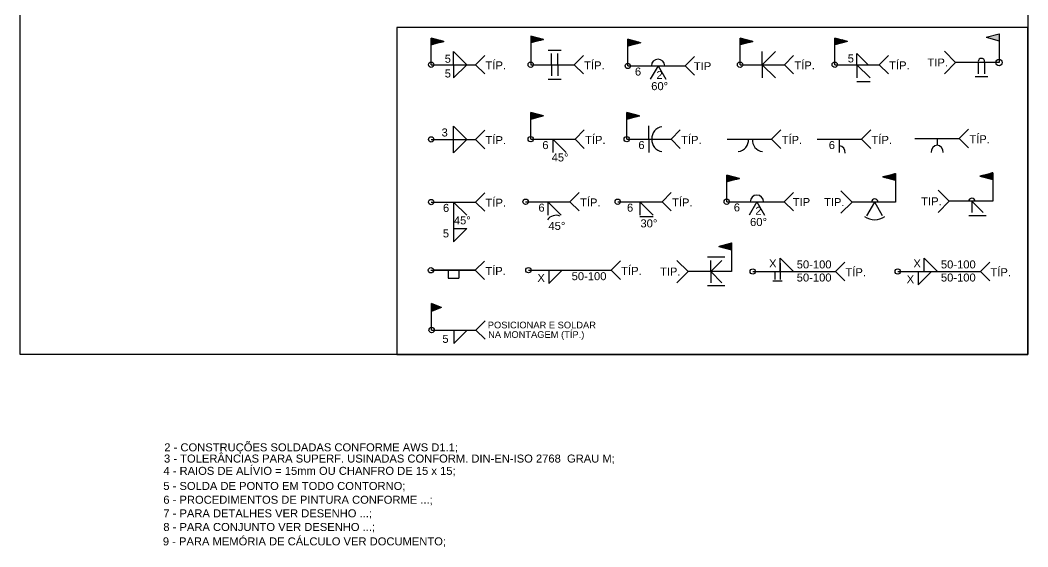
# Model space of a CAD drawing. Header units: millimetres. Extents: x -16232 to 52632, y -3739 to 20678.
# Drawn here: x 25956 to 35403, y 7105 to 12047 of the extents above; entities that cross this region are included whole.
import ezdxf
from ezdxf.enums import TextEntityAlignment as Align

# ---------------------------------------------------------------- set-up
doc = ezdxf.new("R2010")
doc.units = ezdxf.units.MM
doc.header["$LTSCALE"] = 300
doc.header["$MEASUREMENT"] = 0
for name, color, linetype in [('EM-PJ-COTA', 7, 'Continuous'), ('EM-PJ-TEXTO', 7, 'Continuous'), ('FSI 03', 3, 'Continuous'), ('ME-PJ-CONTORNO', 3, 'Continuous'), ('PD-GR-formato', 7, 'Continuous')]:
    doc.layers.add(name, color=color, linetype=linetype)
doc.styles.add('PADRAO ANGLO', font='arial.ttf')

msp = doc.modelspace()

# ---------------------------------------------------------------- hatches: boundary and pattern name
at = {"layer": 'EM-PJ-COTA', "linetype": 'Continuous'}
h = msp.add_hatch(dxfattribs=at)
h.set_pattern_fill('ANSI31', color=256, scale=1.400007, angle=360, style=0)
h.set_pattern_definition([(135, (24512.89942, 5004.14928), (0.1237443054, 0.1237443054), [])])
h.paths.add_polyline_path([(29929.818, 11846.913), (29809.818, 11879.067), (29809.818, 11814.759)])
at = {"layer": 'EM-PJ-COTA'}
h = msp.add_hatch(dxfattribs=at)
h.set_pattern_fill('ANSI31', color=256, scale=1.400007, angle=360, style=0)
h.set_pattern_definition([(135, (25445.7633, 5022.63533), (0.1237443054, 0.1237443054), [])])
h.paths.add_polyline_path([(30862.682, 11865.399), (30742.682, 11897.553), (30742.682, 11833.245)])
at = {"layer": 'EM-PJ-COTA', "linetype": 'Continuous'}
h = msp.add_hatch(dxfattribs=at)
h.set_pattern_fill('ANSI31', color=256, scale=1.400007, angle=360, style=0)
h.set_pattern_definition([(135, (26356.05783, 4992.74093), (0.1237443054, 0.1237443054), [])])
h.paths.add_polyline_path([(31772.977, 11835.505), (31652.976, 11867.659), (31652.976, 11803.351)])
h = msp.add_hatch(dxfattribs=at)
h.set_pattern_fill('ANSI31', color=256, scale=1.400007, angle=360, style=0)
h.set_pattern_definition([(135, (27408.17877, 5004.14928), (0.1237443054, 0.1237443054), [])])
h.paths.add_polyline_path([(32825.098, 11846.913), (32705.097, 11879.067), (32705.097, 11814.759)])
h = msp.add_hatch(dxfattribs=at)
h.set_pattern_fill('ANSI31', color=256, scale=1.400007, angle=360, style=0)
h.set_pattern_definition([(135, (28296.45881, 5004.14928), (0.1237443054, 0.1237443054), [])])
h.paths.add_polyline_path([(33713.378, 11846.913), (33593.377, 11879.067), (33593.377, 11814.759)])
h = msp.add_hatch(dxfattribs=at)
h.set_pattern_fill('ANSI31', color=256, scale=1.400007, angle=360, style=0)
h.set_pattern_definition([(135, (25445.7633, 4305.20431), (0.1237443054, 0.1237443054), [])])
h.paths.add_polyline_path([(30862.682, 11147.968), (30742.682, 11180.122), (30742.682, 11115.814)])
h = msp.add_hatch(dxfattribs=at)
h.set_pattern_fill('ANSI31', color=256, scale=1.400007, angle=360, style=0)
h.set_pattern_definition([(135, (26346.22103, 4305.20431), (0.1237443054, 0.1237443054), [])])
h.paths.add_polyline_path([(31763.14, 11147.968), (31643.139, 11180.122), (31643.139, 11115.814)])
h = msp.add_hatch(dxfattribs=at)
h.set_pattern_fill('ANSI31', color=256, scale=1.400007, angle=360, style=0)
h.set_pattern_definition([(135, (27283.06025, 3718.12114), (0.1237443054, 0.1237443054), [])])
h.paths.add_polyline_path([(32699.979, 10560.885), (32579.979, 10593.039), (32579.979, 10528.731)])
at = {"layer": 'EM-PJ-COTA'}
h = msp.add_hatch(dxfattribs=at)
h.set_pattern_fill('ANSI31', color=256, scale=1.400007, angle=360, style=0)
h.set_pattern_definition([(135, (28866.0216, 3733.26902), (0.1237443054, 0.1237443054), [])])
h.paths.add_polyline_path([(34042.939, 10576.033), (34162.94, 10608.187), (34162.94, 10543.879)])
h = msp.add_hatch(dxfattribs=at)
h.set_pattern_fill('ANSI31', color=256, scale=1.400007, angle=360, style=0)
h.set_pattern_definition([(135, (29777.14191, 3740.67348), (0.1237443054, 0.1237443054), [])])
h.paths.add_polyline_path([(34954.06, 10583.437), (35074.06, 10615.591), (35074.06, 10551.283)])
h = msp.add_hatch(dxfattribs=at)
h.set_pattern_fill('ANSI31', color=256, scale=1.400007, angle=360, style=0)
h.set_pattern_definition([(135, (27328.47803, 3081.70576), (0.1237443054, 0.1237443054), [])])
h.paths.add_polyline_path([(32505.396, 9924.47), (32625.396, 9956.624), (32625.396, 9892.316)])
msp.add_hatch(color=256, dxfattribs=at).paths.add_polyline_path([(29814.247, 9388.964), (29814.247, 9313.964), (29907.997, 9351.464)])

# ---------------------------------------------------------------- linework, layer by layer
for p, q in [((35013.077, 11885.804), (35133.078, 11917.958)), ((35133.078, 11917.958), (35133.078, 11649.472)), ((29809.818, 11629.067), (29809.818, 11879.067)), ((29929.818, 11846.913), (29809.818, 11879.067)), ((29929.818, 11846.913), (29809.818, 11814.759)), ((30742.682, 11897.553), (30742.682, 11629.067)), ((30862.682, 11865.399), (30742.682, 11897.553)), ((30862.682, 11865.399), (30742.682, 11833.245)), ((31652.976, 11617.659), (31652.976, 11867.659)), ((31772.977, 11835.505), (31652.976, 11867.659)), ((31772.977, 11835.505), (31652.976, 11803.351)), ((32705.097, 11629.067), (32705.097, 11879.067)), ((32825.098, 11846.913), (32705.097, 11879.067)), ((32825.098, 11846.913), (32705.097, 11814.759)), ((33593.377, 11629.067), (33593.377, 11879.067)), ((33713.378, 11846.913), (33593.377, 11879.067)), ((33713.378, 11846.913), (33593.377, 11814.759)), ((35013.077, 11885.804), (35133.078, 11853.65)), ((30017.586, 11629.067), (30017.586, 11754.067)), ((30017.586, 11754.067), (30142.586, 11629.067)), ((30225.355, 11629.067), (30312.019, 11715.731)), ((30907.532, 11764.068), (31027.533, 11764.068)), ((30937.532, 11629.067), (30937.532, 11734.068)), ((30997.533, 11629.067), (30997.533, 11734.068)), ((31149.647, 11629.067), (31236.311, 11715.731)), ((32912.866, 11629.067), (32912.866, 11754.067)), ((33037.866, 11754.067), (32912.866, 11629.067)), ((33120.634, 11629.067), (33207.298, 11715.731)), ((33801.146, 11734.068), (33906.146, 11629.067)), ((33801.146, 11629.067), (33801.146, 11734.068)), ((34008.914, 11629.067), (34095.578, 11715.731)), ((34726.112, 11649.472), (34621.111, 11754.473)), ((29809.818, 11629.067), (30225.355, 11629.067)), ((30017.586, 11629.067), (30017.586, 11504.067)), ((30017.586, 11504.067), (30142.586, 11629.067)), ((30225.355, 11629.067), (30312.019, 11542.403)), ((30742.682, 11629.067), (31149.647, 11629.067)), ((30937.532, 11629.067), (30937.532, 11524.067)), ((30997.533, 11629.067), (30997.533, 11524.067)), ((31149.647, 11629.067), (31236.311, 11542.403)), ((32191.795, 11617.659), (32278.46, 11704.323)), ((32705.097, 11629.067), (33120.634, 11629.067)), ((32912.866, 11629.067), (32912.866, 11504.067)), ((33037.866, 11504.067), (32912.866, 11629.067)), ((33120.634, 11629.067), (33207.298, 11542.403)), ((33593.377, 11629.067), (34008.914, 11629.067)), ((33801.146, 11629.067), (33801.146, 11504.067)), ((33926.146, 11504.067), (33801.146, 11629.067)), ((34008.914, 11629.067), (34095.578, 11542.403)), ((34726.112, 11649.472), (34621.111, 11544.471)), ((35133.078, 11649.472), (34726.112, 11649.472)), ((34938.077, 11649.472), (34938.077, 11544.471)), ((34998.077, 11649.472), (34998.077, 11544.471)), ((31652.976, 11617.659), (32191.795, 11617.659)), ((31936.306, 11617.659), (31864.137, 11492.659)), ((31936.306, 11617.659), (32008.475, 11492.659)), ((32191.795, 11617.659), (32278.46, 11530.995)), ((30907.532, 11494.067), (31027.533, 11494.067)), ((33801.146, 11471.493), (33926.146, 11471.493)), ((35028.077, 11514.471), (34908.076, 11514.471)), ((30742.682, 10930.122), (30742.682, 11180.122)), ((30862.682, 11147.968), (30742.682, 11180.122)), ((30862.682, 11147.968), (30742.682, 11115.814)), ((31643.139, 10930.122), (31643.139, 11180.122)), ((31763.14, 11147.968), (31643.139, 11180.122)), ((31763.14, 11147.968), (31643.139, 11115.814)), ((31850.908, 10930.122), (31850.908, 11055.122)), ((30017.586, 10802.526), (30017.586, 11052.526)), ((30017.586, 11052.526), (30142.586, 10927.526)), ((30225.355, 10927.526), (30312.019, 11014.19)), ((31158.219, 10930.122), (31244.883, 11016.786)), ((32058.677, 10930.122), (32145.341, 11016.786)), ((33001.31, 10930.122), (33087.974, 11016.786)), ((33843.786, 10930.122), (33930.45, 11016.786)), ((34760.874, 10936.203), (34847.538, 11022.867)), ((29809.818, 10927.526), (30225.355, 10927.526)), ((30017.586, 10802.526), (30142.586, 10927.526)), ((30225.355, 10927.526), (30312.019, 10840.862)), ((30742.682, 10930.122), (31158.219, 10930.122)), ((30950.45, 10930.122), (30950.45, 10805.122)), ((31075.45, 10805.122), (30950.45, 10930.122)), ((31158.219, 10930.122), (31244.883, 10843.458)), ((31643.139, 10930.122), (32058.677, 10930.122)), ((31850.908, 10930.122), (31850.908, 10805.122)), ((32058.677, 10930.122), (32145.341, 10843.458)), ((32585.773, 10930.122), (33001.31, 10930.122)), ((33001.31, 10930.122), (33087.974, 10843.458)), ((33428.249, 10930.122), (33843.786, 10930.122)), ((33636.017, 10930.122), (33636.017, 10805.122)), ((33843.786, 10930.122), (33930.45, 10843.458)), ((34345.336, 10936.203), (34760.874, 10936.203)), ((34553.105, 10936.203), (34553.105, 10873.703)), ((34760.874, 10936.203), (34847.538, 10849.539)), ((32579.979, 10343.039), (32579.979, 10593.039)), ((32699.979, 10560.885), (32579.979, 10593.039)), ((34042.939, 10576.033), (34162.94, 10608.187)), ((34162.94, 10608.187), (34162.94, 10339.701)), ((34954.06, 10583.437), (35074.06, 10615.591)), ((34954.06, 10583.437), (35074.06, 10551.283)), ((35074.06, 10615.591), (35074.06, 10347.105)), ((32699.979, 10560.885), (32579.979, 10528.731)), ((34042.939, 10576.033), (34162.94, 10543.879)), ((30225.355, 10340.442), (30312.019, 10427.107)), ((31111.007, 10343.039), (31197.671, 10429.703)), ((31973.858, 10343.039), (32060.522, 10429.703)), ((33118.798, 10343.039), (33205.462, 10429.703)), ((33755.974, 10339.701), (33650.974, 10444.701)), ((34667.095, 10347.105), (34562.094, 10452.106)), ((29809.818, 10340.442), (30225.355, 10340.442)), ((30017.586, 10340.442), (30017.586, 9965.442)), ((30142.586, 10215.442), (30017.586, 10340.442)), ((30225.355, 10340.442), (30312.019, 10253.778)), ((30695.469, 10343.039), (31111.007, 10343.039)), ((30903.238, 10343.039), (30903.238, 10218.039)), ((31028.238, 10218.039), (30903.238, 10343.039)), ((31111.007, 10343.039), (31197.671, 10256.375)), ((31558.321, 10343.039), (31973.858, 10343.039)), ((31766.089, 10343.039), (31766.089, 10218.039)), ((31891.089, 10218.039), (31766.089, 10343.039)), ((31973.858, 10343.039), (32060.522, 10256.375)), ((32579.979, 10343.039), (33118.798, 10343.039)), ((32863.308, 10343.039), (32791.14, 10218.039)), ((32863.308, 10343.039), (32935.477, 10218.039)), ((33118.798, 10343.039), (33205.462, 10256.375)), ((33755.974, 10339.701), (33650.974, 10234.7)), ((34162.94, 10339.701), (33755.974, 10339.701)), ((33893.692, 10211.102), (33967.939, 10339.701)), ((34042.185, 10211.102), (33967.939, 10339.701)), ((34667.095, 10347.105), (34562.094, 10242.105)), ((35074.06, 10347.105), (34667.095, 10347.105)), ((34984.06, 10242.105), (34879.059, 10347.105)), ((34879.059, 10347.105), (34879.059, 10242.105)), ((31766.089, 10202.905), (31891.089, 10202.905)), ((35011.784, 10212.105), (34849.059, 10212.105)), ((30017.586, 9965.442), (30142.586, 10090.442)), ((30017.586, 10090.442), (30142.586, 10090.442)), ((32505.396, 9924.47), (32625.396, 9956.624)), ((32505.396, 9924.47), (32625.396, 9892.316)), ((32625.396, 9956.624), (32625.396, 9688.138)), ((30222.959, 9700.002), (30309.623, 9786.666)), ((31497.158, 9700.794), (31583.822, 9787.458)), ((32218.431, 9688.138), (32113.43, 9793.138)), ((32563.12, 9823.138), (32400.395, 9823.138)), ((32535.396, 9793.138), (32430.395, 9688.138)), ((32430.395, 9688.138), (32430.395, 9793.138)), ((33080.371, 9688.138), (33080.371, 9813.138)), ((33080.371, 9813.138), (33205.371, 9688.138)), ((33080.371, 9766.888), (33080.371, 9613.138)), ((33599.577, 9688.138), (33686.241, 9774.802)), ((34432.563, 9688.138), (34432.563, 9813.138)), ((34432.563, 9813.138), (34557.563, 9688.138)), ((34958.866, 9688.138), (35045.53, 9774.802)), ((29807.421, 9700.002), (30222.959, 9700.002)), ((30222.959, 9700.002), (29831.472, 9700.002)), ((29967.855, 9700.002), (29967.855, 9625.002)), ((30067.855, 9700.002), (30067.855, 9625.002)), ((30222.959, 9700.002), (30309.623, 9613.338)), ((30721.631, 9700.794), (31497.158, 9700.794)), ((30913.923, 9700.794), (30913.923, 9575.794)), ((30913.923, 9575.794), (31038.923, 9700.794)), ((31497.158, 9700.794), (31583.822, 9614.13)), ((32218.431, 9688.138), (32113.43, 9583.137)), ((32625.396, 9688.138), (32218.431, 9688.138)), ((32535.396, 9583.137), (32430.395, 9688.138)), ((32430.395, 9688.138), (32430.395, 9583.137)), ((32824.049, 9688.138), (33599.577, 9688.138)), ((33030.371, 9688.138), (33030.371, 9613.138)), ((33599.577, 9688.138), (33686.241, 9601.474)), ((34183.339, 9688.138), (34958.866, 9688.138)), ((34375.631, 9688.138), (34375.631, 9563.138)), ((34375.631, 9563.138), (34500.631, 9688.138)), ((34958.866, 9688.138), (35045.53, 9601.474)), ((29967.855, 9625.002), (30067.855, 9625.002)), ((32563.12, 9553.137), (32400.395, 9553.137)), ((33011.503, 9600.638), (33101.129, 9600.638)), ((29907.997, 9351.464), (29814.247, 9388.964)), ((29814.247, 9138.964), (29814.247, 9388.964)), ((29907.997, 9351.464), (29814.247, 9313.964)), ((30229.785, 9138.964), (30316.449, 9225.628)), ((29814.247, 9138.964), (30229.785, 9138.964)), ((30022.016, 9138.964), (30022.016, 9013.964)), ((30022.016, 9013.964), (30147.016, 9138.964)), ((30229.785, 9138.964), (30316.449, 9052.3))]:
    msp.add_line(p, q, dxfattribs=at)
msp.add_lwpolyline([(34608.271, 10805.885, 0.40374011), (34553.105, 10873.703, 0.40374011), (34497.939, 10805.885)], format="xyb", dxfattribs=at)
for centre, radius in [((29809.818, 11629.067), 25), ((30742.682, 11629.067), 25), ((31652.976, 11617.659), 25), ((32705.097, 11629.067), 25), ((33593.377, 11629.067), 25), ((35133.078, 11649.472), 30), ((29809.818, 10927.526), 25), ((30742.682, 10930.122), 25), ((31643.139, 10930.122), 25), ((29809.818, 10340.442), 25), ((30695.469, 10343.039), 25), ((31558.321, 10343.039), 25), ((32579.979, 10343.039), 25), ((29807.421, 9700.002), 25), ((30721.631, 9700.794), 25), ((32824.049, 9688.138), 25), ((34183.339, 9688.138), 25), ((29814.247, 9138.964), 25)]:
    msp.add_circle(centre, radius, dxfattribs=at)
for centre, radius, start, end in [((31936.306, 11617.659), 62.5, 0, 180), ((34968.077, 11657.991), 30, 0, 180), ((31986.441, 10939.241), 107.954, 96.9018134, 184.8454365), ((31986.441, 10921.004), 107.954, 175.1545635, 263.0981866), ((32676.223, 10921.004), 107.954, 276.9018134, 4.8454365), ((32929.074, 10921.004), 107.954, 175.1545635, 263.0981866), ((33628.452, 10805.122), 62.956, 355.1545635, 83.0981866), ((32863.308, 10343.039), 62.5, 0, 180), ((33967.939, 10339.701), 30, 0, 180), ((34879.059, 10347.105), 30, 0, 180), ((30979.426, 10118.965), 96.693, 67.0109336, 146.1321882), ((33967.939, 10339.701), 165.001, 234.7840914, 305.2159086)]:
    msp.add_arc(centre, radius, start, end, dxfattribs=at)
msp.add_solid([(35013.077, 11885.804), (35133.078, 11917.958), (35133.078, 11853.65)], dxfattribs=at)
at = {"layer": 'FSI 03', "ltscale": 0.2}
msp.add_lwpolyline([(29489.133, 8910), (35403.424, 8910), (35403.424, 11976.673), (29489.133, 11976.673)], close=True, dxfattribs=at)
at = {"layer": 'ME-PJ-CONTORNO'}
msp.add_lwpolyline([(25956.373, 17820), (35403.424, 17820), (35403.424, 8910), (25956.373, 8910)], close=True, dxfattribs=at)

# ---------------------------------------------------------------- texts
at = {"layer": 'EM-PJ-COTA', "style": 'PADRAO ANGLO'}
msp.add_text('5', height=75, dxfattribs=at).set_placement((33714.867, 11650.111))
for p in [(34558.651, 11649.472), (33588.514, 10339.701), (34499.634, 10347.105), (32050.97, 9688.138)]:
    msp.add_text('TIP.', height=75, dxfattribs=at).set_placement(p, align=Align.MIDDLE_CENTER)
at = {"layer": 'EM-PJ-TEXTO', "style": 'PADRAO ANGLO'}
for s, p in [('2 - CONSTRUÇÕES SOLDADAS CONFORME AWS D1.1;', (27307.708, 8000.973)), ('9 - PARA MEMÓRIA DE CÁLCULO VER DOCUMENTO;', (27294.356, 7118.551))]:
    msp.add_text(s, height=75, dxfattribs=at).set_placement(p)
at = {"layer": 'EM-PJ-TEXTO', "char_height": 75, "attachment_point": 1, "style": 'PADRAO ANGLO'}
for s, insert in [('3 - TOLERÂNCIAS PARA SUPERF. USINADAS CONFORM. DIN-EN-ISO 2768  GRAU M;', (27305.215, 7970.729)), ('5 - SOLDA DE PONTO EM TODO CONTORNO;', (27298.602, 7713.676)), ('6 - PROCEDIMENTOS DE PINTURA CONFORME ...;', (27298.602, 7584.22)), ('7 - PARA DETALHES VER DESENHO ...;', (27298.602, 7456.643)), ('8 - PARA CONJUNTO VER DESENHO ...;', (27298.602, 7328.748))]:
    msp.add_mtext(s, dxfattribs=dict(at, insert=insert))
at = {"layer": 'PD-GR-formato', "style": 'PADRAO ANGLO'}
for s, height, p in [('5', 75, (29936.8, 11647.205)), ('TÍP.', 75, (30319.633, 11585.091)), ('TÍP.', 75, (31243.926, 11585.091)), ('TIP', 75, (32272.845, 11577.517)), ('TÍP.', 75, (33214.913, 11585.091)), ('TÍP.', 75, (34103.193, 11585.091)), ('5', 75, (29936.8, 11508.989)), ('6', 75, (31719.696, 11526.935)), ('2', 75, (31921.946, 11495.036)), ('60%%D', 75, (31872.45, 11390.092)), ('3', 75, (29907.018, 10955.296)), ('TÍP.', 75, (30319.633, 10883.55)), ('TÍP.', 75, (31252.497, 10886.146)), ('TÍP.', 75, (32152.955, 10886.146)), ('TÍP.', 75, (33095.589, 10886.146)), ('TÍP.', 75, (33938.064, 10886.146)), ('TÍP.', 75, (34855.152, 10892.227)), ('6', 75, (30851.647, 10837.174)), ('6', 75, (31752.105, 10837.174)), ('6', 75, (33537.214, 10837.174)), ('45%%D', 75, (30939.075, 10721.123)), ('TÍP.', 75, (31205.285, 10299.063)), ('TÍP.', 75, (32068.136, 10299.063)), ('6', 75, (29919.983, 10247.495)), ('TÍP.', 75, (30319.633, 10296.466)), ('6', 75, (30815.412, 10250.091)), ('6', 75, (31645.332, 10250.091)), ('6', 75, (32646.698, 10252.315)), ('TIP', 75, (33199.848, 10302.898)), ('45%%D', 75, (30022.38, 10130.748)), ('2', 75, (32848.949, 10220.416)), ('45%%D', 75, (30908.857, 10078.441)), ('30%%D', 75, (31771.708, 10102.329)), ('60%%D', 75, (32799.452, 10115.472)), ('5', 75, (29918.912, 10008.261)), ('TÍP.', 75, (30317.237, 9656.026)), ('TÍP.', 75, (31591.437, 9656.818)), ('50-100', 75, (33236.839, 9717.415)), ('TÍP.', 75, (33693.855, 9644.162)), ('50-100', 75, (34588.213, 9717.415)), ('TÍP.', 75, (35053.144, 9644.162)), ('50-100', 75, (31126.506, 9606.948)), ('50-100', 75, (33236.839, 9594.291)), ('50-100', 75, (34588.213, 9594.291)), ('POSICIONAR E SOLDAR ', 62.5, (30340.573, 9154.843)), ('5', 75, (29914.916, 9018.885)), ('NA MONTAGEM (TÍP.)', 62.5, (30343.483, 9065.382))]:
    msp.add_text(s, height=height, dxfattribs=at).set_placement(p)
for p in [(33047.338, 9726.352), (34400.398, 9726.352), (30875.664, 9590.847), (34337.372, 9578.191)]:
    msp.add_text('X', height=75, dxfattribs=at).set_placement(p, align=Align.RIGHT)
at = {"layer": 'PD-GR-formato', "insert": (27299.361, 7855.418), "char_height": 75, "width": 2796.03411, "attachment_point": 1, "style": 'PADRAO ANGLO'}
msp.add_mtext('4 - RAIOS DE ALÍVIO = 15mm OU CHANFRO DE 15 x 15;', dxfattribs=at)

doc.saveas('drawing.dxf')
